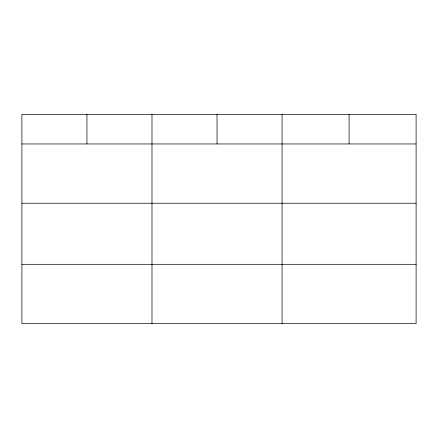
<?xml version="1.0" encoding="UTF-8"?>
<svg xmlns="http://www.w3.org/2000/svg" width="438" height="438" viewBox="0 0 438 438"><rect width="100%" height="100%" fill="white"/><g stroke="black" fill="none" stroke-linecap="round" stroke-linejoin="round"><path stroke-width="0.66" d="M416.1 203.232L416.1 114.406L21.9 114.406L21.9 323.594L416.1 323.594L416.1 203.232L21.9 203.232M21.9 143.954L416.1 143.954M21.9 264.311L416.1 264.311M349.086 114.406L349.086 143.954M282.072 114.406L282.072 323.594M217.029 114.406L217.029 143.954M151.986 114.406L151.986 323.594M86.943 114.406L86.943 143.954"/></g></svg>
